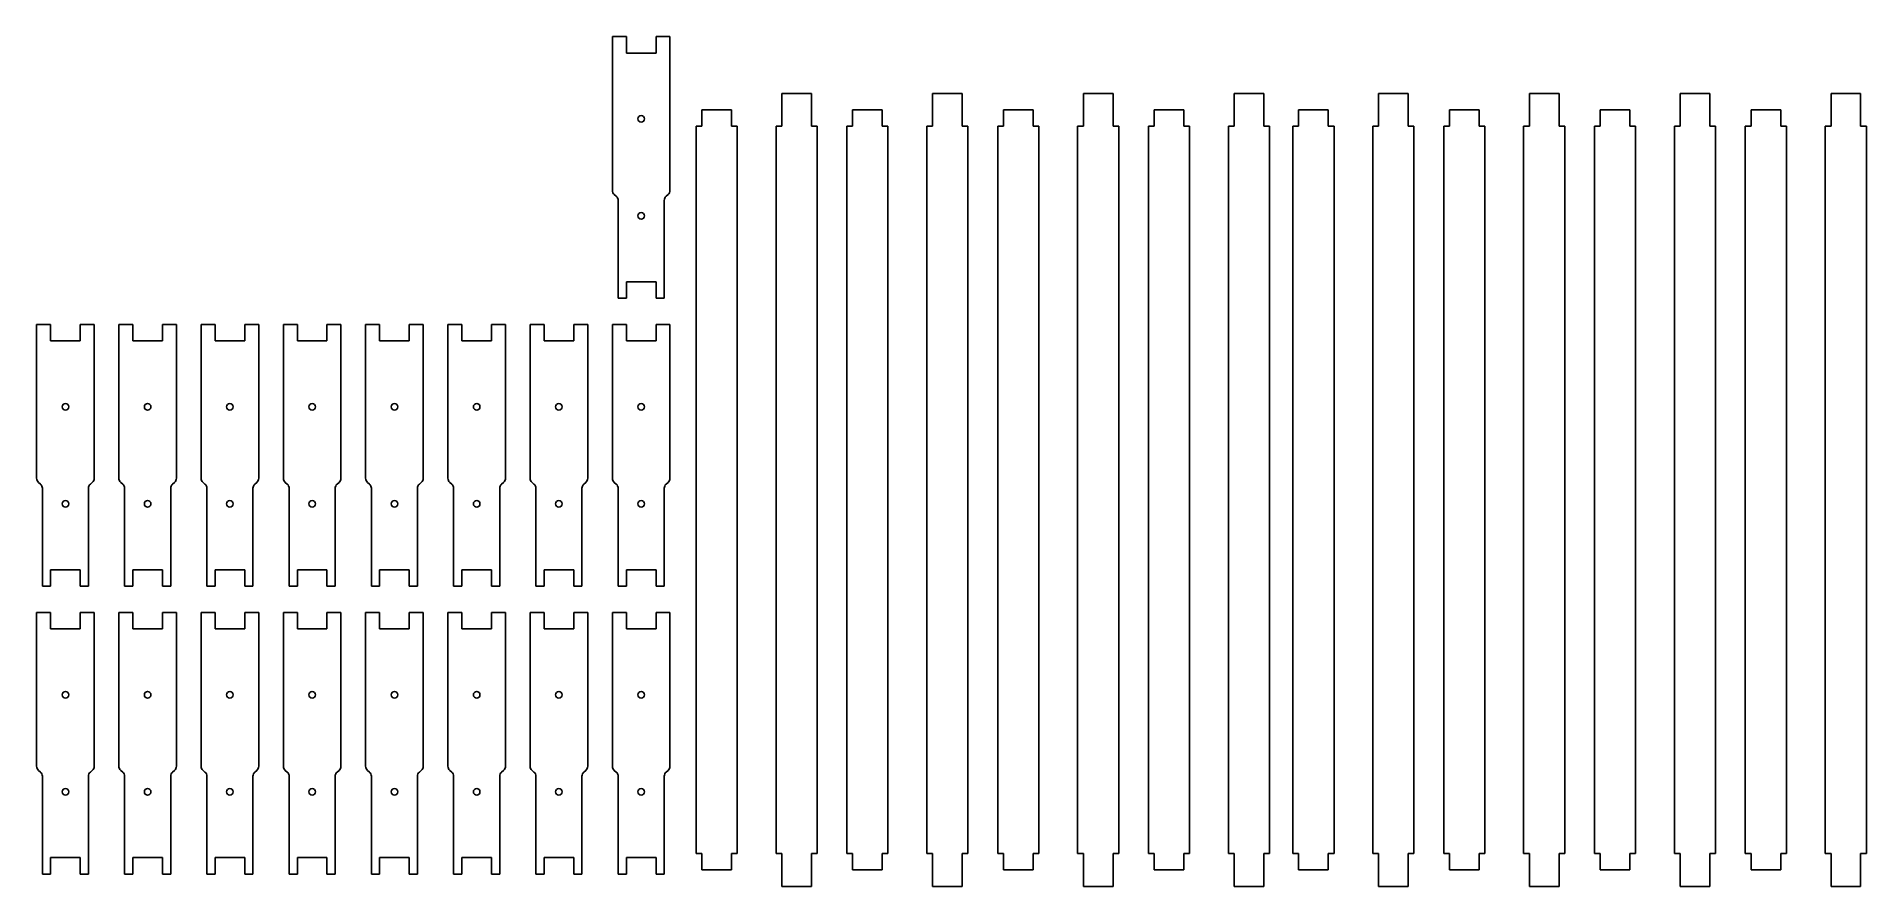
# Model space of a CAD drawing. Header units: millimetres. Extents: x 2169 to 2836, y 2537 to 2847.
import ezdxf

# ---------------------------------------------------------------- set-up
doc = ezdxf.new("R2010")
doc.units = ezdxf.units.MM
doc.header["$LTSCALE"] = 2
doc.layers.get('0').update_dxf_attribs({"linetype": 'CONTINUOUS'})

msp = doc.modelspace()

# ---------------------------------------------------------------- linework, layer by layer
for p, q in [((2378.56, 2791.24), (2378.56, 2847.32)), ((2378.56, 2847.32), (2383.66, 2847.32)), ((2383.66, 2841.32), (2383.66, 2847.32)), ((2394.46, 2841.32), (2394.46, 2847.32)), ((2394.46, 2847.32), (2399.56, 2847.32)), ((2399.56, 2791.24), (2399.56, 2847.32)), ((2383.66, 2841.32), (2394.46, 2841.32)), ((2440.33, 2826.62), (2440.33, 2814.62)), ((2440.33, 2826.62), (2451.13, 2826.62)), ((2451.13, 2826.62), (2451.13, 2814.62)), ((2495.33, 2826.62), (2495.33, 2814.62)), ((2495.33, 2826.62), (2506.13, 2826.62)), ((2506.13, 2826.62), (2506.13, 2814.62)), ((2550.33, 2826.62), (2550.33, 2814.62)), ((2550.33, 2826.62), (2561.13, 2826.62)), ((2561.13, 2826.62), (2561.13, 2814.62)), ((2605.33, 2826.62), (2605.33, 2814.62)), ((2605.33, 2826.62), (2616.13, 2826.62)), ((2616.13, 2826.62), (2616.13, 2814.62)), ((2658, 2826.62), (2658, 2814.62)), ((2658, 2826.62), (2668.8, 2826.62)), ((2668.8, 2826.62), (2668.8, 2814.62)), ((2713, 2826.62), (2713, 2814.62)), ((2713, 2826.62), (2723.8, 2826.62)), ((2723.8, 2826.62), (2723.8, 2814.62)), ((2768, 2826.62), (2768, 2814.62)), ((2768, 2826.62), (2778.8, 2826.62)), ((2778.8, 2826.62), (2778.8, 2814.62)), ((2823, 2826.62), (2823, 2814.62)), ((2823, 2826.62), (2833.8, 2826.62)), ((2833.8, 2826.62), (2833.8, 2814.62)), ((2411.17, 2820.62), (2411.17, 2814.62)), ((2411.17, 2820.62), (2421.97, 2820.62)), ((2421.97, 2820.62), (2421.97, 2814.62)), ((2466.17, 2820.62), (2466.17, 2814.62)), ((2466.17, 2820.62), (2476.97, 2820.62)), ((2476.97, 2820.62), (2476.97, 2814.62)), ((2521.17, 2820.62), (2521.17, 2814.62)), ((2521.17, 2820.62), (2531.97, 2820.62)), ((2531.97, 2820.62), (2531.97, 2814.62)), ((2576.17, 2820.62), (2576.17, 2814.62)), ((2576.17, 2820.62), (2586.97, 2820.62)), ((2586.97, 2820.62), (2586.97, 2814.62)), ((2628.84, 2820.62), (2628.84, 2814.62)), ((2628.84, 2820.62), (2639.64, 2820.62)), ((2639.64, 2820.62), (2639.64, 2814.62)), ((2683.84, 2820.62), (2683.84, 2814.62)), ((2683.84, 2820.62), (2694.64, 2820.62)), ((2694.64, 2820.62), (2694.64, 2814.62)), ((2738.84, 2820.62), (2738.84, 2814.62)), ((2738.84, 2820.62), (2749.64, 2820.62)), ((2749.64, 2820.62), (2749.64, 2814.62)), ((2793.84, 2820.62), (2793.84, 2814.62)), ((2793.84, 2820.62), (2804.64, 2820.62)), ((2804.64, 2820.62), (2804.64, 2814.62)), ((2409.07, 2814.62), (2411.17, 2814.62)), ((2409.07, 2814.62), (2409.07, 2549.42)), ((2421.97, 2814.62), (2424.07, 2814.62)), ((2424.07, 2814.62), (2424.07, 2549.42)), ((2438.23, 2814.62), (2440.33, 2814.62)), ((2438.23, 2814.62), (2438.23, 2549.42)), ((2451.13, 2814.62), (2453.23, 2814.62)), ((2453.23, 2814.62), (2453.23, 2549.42)), ((2464.07, 2814.62), (2466.17, 2814.62)), ((2464.07, 2814.62), (2464.07, 2549.42)), ((2476.97, 2814.62), (2479.07, 2814.62)), ((2479.07, 2814.62), (2479.07, 2549.42)), ((2493.23, 2814.62), (2495.33, 2814.62)), ((2493.23, 2814.62), (2493.23, 2549.42)), ((2506.13, 2814.62), (2508.23, 2814.62)), ((2508.23, 2814.62), (2508.23, 2549.42)), ((2519.07, 2814.62), (2521.17, 2814.62)), ((2519.07, 2814.62), (2519.07, 2549.42)), ((2531.97, 2814.62), (2534.07, 2814.62)), ((2534.07, 2814.62), (2534.07, 2549.42)), ((2548.23, 2814.62), (2550.33, 2814.62)), ((2548.23, 2814.62), (2548.23, 2549.42)), ((2561.13, 2814.62), (2563.23, 2814.62)), ((2563.23, 2814.62), (2563.23, 2549.42)), ((2574.07, 2814.62), (2576.17, 2814.62)), ((2574.07, 2814.62), (2574.07, 2549.42)), ((2586.97, 2814.62), (2589.07, 2814.62)), ((2589.07, 2814.62), (2589.07, 2549.42)), ((2603.23, 2814.62), (2605.33, 2814.62)), ((2603.23, 2814.62), (2603.23, 2549.42)), ((2616.13, 2814.62), (2618.23, 2814.62)), ((2618.23, 2814.62), (2618.23, 2549.42)), ((2626.74, 2814.62), (2628.84, 2814.62)), ((2626.74, 2814.62), (2626.74, 2549.42)), ((2639.64, 2814.62), (2641.74, 2814.62)), ((2641.74, 2814.62), (2641.74, 2549.42)), ((2655.9, 2814.62), (2658, 2814.62)), ((2655.9, 2814.62), (2655.9, 2549.42)), ((2668.8, 2814.62), (2670.9, 2814.62)), ((2670.9, 2814.62), (2670.9, 2549.42)), ((2681.74, 2814.62), (2683.84, 2814.62)), ((2681.74, 2814.62), (2681.74, 2549.42)), ((2694.64, 2814.62), (2696.74, 2814.62)), ((2696.74, 2814.62), (2696.74, 2549.42)), ((2710.9, 2814.62), (2713, 2814.62)), ((2710.9, 2814.62), (2710.9, 2549.42)), ((2723.8, 2814.62), (2725.9, 2814.62)), ((2725.9, 2814.62), (2725.9, 2549.42)), ((2736.74, 2814.62), (2738.84, 2814.62)), ((2736.74, 2814.62), (2736.74, 2549.42)), ((2749.64, 2814.62), (2751.74, 2814.62)), ((2751.74, 2814.62), (2751.74, 2549.42)), ((2765.9, 2814.62), (2768, 2814.62)), ((2765.9, 2814.62), (2765.9, 2549.42)), ((2778.8, 2814.62), (2780.9, 2814.62)), ((2780.9, 2814.62), (2780.9, 2549.42)), ((2791.74, 2814.62), (2793.84, 2814.62)), ((2791.74, 2814.62), (2791.74, 2549.42)), ((2804.64, 2814.62), (2806.74, 2814.62)), ((2806.74, 2814.62), (2806.74, 2549.42)), ((2820.9, 2814.62), (2823, 2814.62)), ((2820.9, 2814.62), (2820.9, 2549.42)), ((2833.8, 2814.62), (2835.9, 2814.62)), ((2835.9, 2814.62), (2835.9, 2549.42)), ((2379.26, 2789.72), (2379.96, 2789.12)), ((2398.16, 2789.12), (2398.86, 2789.72)), ((2380.66, 2751.92), (2380.66, 2787.6)), ((2397.46, 2751.92), (2397.46, 2787.6)), ((2383.66, 2757.92), (2394.46, 2757.92)), ((2383.66, 2751.92), (2383.66, 2757.92)), ((2394.46, 2751.92), (2394.46, 2757.92)), ((2380.66, 2751.92), (2383.66, 2751.92)), ((2394.46, 2751.92), (2397.46, 2751.92)), ((2168.56, 2686.24), (2168.56, 2742.32)), ((2168.56, 2742.32), (2173.66, 2742.32)), ((2173.66, 2736.32), (2173.66, 2742.32)), ((2173.66, 2736.32), (2184.46, 2736.32)), ((2184.46, 2736.32), (2184.46, 2742.32)), ((2184.46, 2742.32), (2189.56, 2742.32)), ((2189.56, 2686.24), (2189.56, 2742.32)), ((2198.56, 2686.24), (2198.56, 2742.32)), ((2198.56, 2742.32), (2203.66, 2742.32)), ((2203.66, 2736.32), (2203.66, 2742.32)), ((2203.66, 2736.32), (2214.46, 2736.32)), ((2214.46, 2736.32), (2214.46, 2742.32)), ((2214.46, 2742.32), (2219.56, 2742.32)), ((2219.56, 2686.24), (2219.56, 2742.32)), ((2228.56, 2686.24), (2228.56, 2742.32)), ((2228.56, 2742.32), (2233.66, 2742.32)), ((2233.66, 2736.32), (2233.66, 2742.32)), ((2233.66, 2736.32), (2244.46, 2736.32)), ((2244.46, 2736.32), (2244.46, 2742.32)), ((2244.46, 2742.32), (2249.56, 2742.32)), ((2249.56, 2686.24), (2249.56, 2742.32)), ((2258.56, 2686.24), (2258.56, 2742.32)), ((2258.56, 2742.32), (2263.66, 2742.32)), ((2263.66, 2736.32), (2263.66, 2742.32)), ((2263.66, 2736.32), (2274.46, 2736.32)), ((2274.46, 2736.32), (2274.46, 2742.32)), ((2274.46, 2742.32), (2279.56, 2742.32)), ((2279.56, 2686.24), (2279.56, 2742.32)), ((2288.56, 2686.24), (2288.56, 2742.32)), ((2288.56, 2742.32), (2293.66, 2742.32)), ((2293.66, 2736.32), (2293.66, 2742.32)), ((2293.66, 2736.32), (2304.46, 2736.32)), ((2304.46, 2736.32), (2304.46, 2742.32)), ((2304.46, 2742.32), (2309.56, 2742.32)), ((2309.56, 2686.24), (2309.56, 2742.32)), ((2318.56, 2686.24), (2318.56, 2742.32)), ((2318.56, 2742.32), (2323.66, 2742.32)), ((2323.66, 2736.32), (2323.66, 2742.32)), ((2323.66, 2736.32), (2334.46, 2736.32)), ((2334.46, 2736.32), (2334.46, 2742.32)), ((2334.46, 2742.32), (2339.56, 2742.32)), ((2339.56, 2686.24), (2339.56, 2742.32)), ((2348.56, 2686.24), (2348.56, 2742.32)), ((2348.56, 2742.32), (2353.66, 2742.32)), ((2353.66, 2736.32), (2353.66, 2742.32)), ((2353.66, 2736.32), (2364.46, 2736.32)), ((2364.46, 2736.32), (2364.46, 2742.32)), ((2364.46, 2742.32), (2369.56, 2742.32)), ((2369.56, 2686.24), (2369.56, 2742.32)), ((2378.56, 2686.24), (2378.56, 2742.32)), ((2378.56, 2742.32), (2383.66, 2742.32)), ((2383.66, 2736.32), (2383.66, 2742.32)), ((2383.66, 2736.32), (2394.46, 2736.32)), ((2394.46, 2742.32), (2399.56, 2742.32)), ((2394.46, 2736.32), (2394.46, 2742.32)), ((2399.56, 2686.24), (2399.56, 2742.32)), ((2169.26, 2684.72), (2169.96, 2684.12)), ((2188.16, 2684.12), (2188.86, 2684.72)), ((2199.26, 2684.72), (2199.96, 2684.12)), ((2218.16, 2684.12), (2218.86, 2684.72)), ((2229.26, 2684.72), (2229.96, 2684.12)), ((2248.16, 2684.12), (2248.86, 2684.72)), ((2259.26, 2684.72), (2259.96, 2684.12)), ((2278.16, 2684.12), (2278.86, 2684.72)), ((2289.26, 2684.72), (2289.96, 2684.12)), ((2308.16, 2684.12), (2308.86, 2684.72)), ((2319.26, 2684.72), (2319.96, 2684.12)), ((2338.16, 2684.12), (2338.86, 2684.72)), ((2349.26, 2684.72), (2349.96, 2684.12)), ((2368.16, 2684.12), (2368.86, 2684.72)), ((2379.26, 2684.72), (2379.96, 2684.12)), ((2398.16, 2684.12), (2398.86, 2684.72)), ((2170.66, 2646.92), (2170.66, 2682.6)), ((2187.46, 2646.92), (2187.46, 2682.6)), ((2200.66, 2646.92), (2200.66, 2682.6)), ((2217.46, 2646.92), (2217.46, 2682.6)), ((2230.66, 2646.92), (2230.66, 2682.6)), ((2247.46, 2646.92), (2247.46, 2682.6)), ((2260.66, 2646.92), (2260.66, 2682.6)), ((2277.46, 2646.92), (2277.46, 2682.6)), ((2290.66, 2646.92), (2290.66, 2682.6)), ((2307.46, 2646.92), (2307.46, 2682.6)), ((2320.66, 2646.92), (2320.66, 2682.6)), ((2337.46, 2646.92), (2337.46, 2682.6)), ((2350.66, 2646.92), (2350.66, 2682.6)), ((2367.46, 2646.92), (2367.46, 2682.6)), ((2380.66, 2646.92), (2380.66, 2682.6)), ((2397.46, 2646.92), (2397.46, 2682.6)), ((2173.66, 2652.92), (2184.46, 2652.92)), ((2173.66, 2646.92), (2173.66, 2652.92)), ((2184.46, 2646.92), (2184.46, 2652.92)), ((2203.66, 2652.92), (2214.46, 2652.92)), ((2203.66, 2646.92), (2203.66, 2652.92)), ((2214.46, 2646.92), (2214.46, 2652.92)), ((2233.66, 2652.92), (2244.46, 2652.92)), ((2233.66, 2646.92), (2233.66, 2652.92)), ((2244.46, 2646.92), (2244.46, 2652.92)), ((2263.66, 2652.92), (2274.46, 2652.92)), ((2263.66, 2646.92), (2263.66, 2652.92)), ((2274.46, 2646.92), (2274.46, 2652.92)), ((2293.66, 2652.92), (2304.46, 2652.92)), ((2293.66, 2646.92), (2293.66, 2652.92)), ((2304.46, 2646.92), (2304.46, 2652.92)), ((2323.66, 2652.92), (2334.46, 2652.92)), ((2323.66, 2646.92), (2323.66, 2652.92)), ((2334.46, 2646.92), (2334.46, 2652.92)), ((2353.66, 2652.92), (2364.46, 2652.92)), ((2353.66, 2646.92), (2353.66, 2652.92)), ((2364.46, 2646.92), (2364.46, 2652.92)), ((2383.66, 2652.92), (2394.46, 2652.92)), ((2383.66, 2646.92), (2383.66, 2652.92)), ((2394.46, 2646.92), (2394.46, 2652.92)), ((2170.66, 2646.92), (2173.66, 2646.92)), ((2184.46, 2646.92), (2187.46, 2646.92)), ((2200.66, 2646.92), (2203.66, 2646.92)), ((2214.46, 2646.92), (2217.46, 2646.92)), ((2230.66, 2646.92), (2233.66, 2646.92)), ((2244.46, 2646.92), (2247.46, 2646.92)), ((2260.66, 2646.92), (2263.66, 2646.92)), ((2274.46, 2646.92), (2277.46, 2646.92)), ((2290.66, 2646.92), (2293.66, 2646.92)), ((2304.46, 2646.92), (2307.46, 2646.92)), ((2320.66, 2646.92), (2323.66, 2646.92)), ((2334.46, 2646.92), (2337.46, 2646.92)), ((2350.66, 2646.92), (2353.66, 2646.92)), ((2364.46, 2646.92), (2367.46, 2646.92)), ((2380.66, 2646.92), (2383.66, 2646.92)), ((2394.46, 2646.92), (2397.46, 2646.92)), ((2168.56, 2581.24), (2168.56, 2637.32)), ((2168.56, 2637.32), (2173.66, 2637.32)), ((2173.66, 2631.32), (2173.66, 2637.32)), ((2184.46, 2631.32), (2184.46, 2637.32)), ((2184.46, 2637.32), (2189.56, 2637.32)), ((2189.56, 2581.24), (2189.56, 2637.32)), ((2198.56, 2581.24), (2198.56, 2637.32)), ((2198.56, 2637.32), (2203.66, 2637.32)), ((2203.66, 2631.32), (2203.66, 2637.32)), ((2214.46, 2631.32), (2214.46, 2637.32)), ((2214.46, 2637.32), (2219.56, 2637.32)), ((2219.56, 2581.24), (2219.56, 2637.32)), ((2228.56, 2581.24), (2228.56, 2637.32)), ((2228.56, 2637.32), (2233.66, 2637.32)), ((2233.66, 2631.32), (2233.66, 2637.32)), ((2244.46, 2631.32), (2244.46, 2637.32)), ((2244.46, 2637.32), (2249.56, 2637.32)), ((2249.56, 2581.24), (2249.56, 2637.32)), ((2258.56, 2581.24), (2258.56, 2637.32)), ((2258.56, 2637.32), (2263.66, 2637.32)), ((2263.66, 2631.32), (2263.66, 2637.32)), ((2274.46, 2631.32), (2274.46, 2637.32)), ((2274.46, 2637.32), (2279.56, 2637.32)), ((2279.56, 2581.24), (2279.56, 2637.32)), ((2288.56, 2581.24), (2288.56, 2637.32)), ((2288.56, 2637.32), (2293.66, 2637.32)), ((2293.66, 2631.32), (2293.66, 2637.32)), ((2304.46, 2631.32), (2304.46, 2637.32)), ((2304.46, 2637.32), (2309.56, 2637.32)), ((2309.56, 2581.24), (2309.56, 2637.32)), ((2318.56, 2581.24), (2318.56, 2637.32)), ((2318.56, 2637.32), (2323.66, 2637.32)), ((2323.66, 2631.32), (2323.66, 2637.32)), ((2334.46, 2631.32), (2334.46, 2637.32)), ((2334.46, 2637.32), (2339.56, 2637.32)), ((2339.56, 2581.24), (2339.56, 2637.32)), ((2348.56, 2581.24), (2348.56, 2637.32)), ((2348.56, 2637.32), (2353.66, 2637.32)), ((2353.66, 2631.32), (2353.66, 2637.32)), ((2364.46, 2631.32), (2364.46, 2637.32)), ((2364.46, 2637.32), (2369.56, 2637.32)), ((2369.56, 2581.24), (2369.56, 2637.32)), ((2378.56, 2581.24), (2378.56, 2637.32)), ((2378.56, 2637.32), (2383.66, 2637.32)), ((2383.66, 2631.32), (2383.66, 2637.32)), ((2394.46, 2631.32), (2394.46, 2637.32)), ((2394.46, 2637.32), (2399.56, 2637.32)), ((2399.56, 2581.24), (2399.56, 2637.32)), ((2173.66, 2631.32), (2184.46, 2631.32)), ((2203.66, 2631.32), (2214.46, 2631.32)), ((2233.66, 2631.32), (2244.46, 2631.32)), ((2263.66, 2631.32), (2274.46, 2631.32)), ((2293.66, 2631.32), (2304.46, 2631.32)), ((2323.66, 2631.32), (2334.46, 2631.32)), ((2353.66, 2631.32), (2364.46, 2631.32)), ((2383.66, 2631.32), (2394.46, 2631.32)), ((2169.26, 2579.72), (2169.96, 2579.12)), ((2170.66, 2541.92), (2170.66, 2577.6)), ((2187.46, 2541.92), (2187.46, 2577.6)), ((2188.16, 2579.12), (2188.86, 2579.72)), ((2199.26, 2579.72), (2199.96, 2579.12)), ((2200.66, 2541.92), (2200.66, 2577.6)), ((2217.46, 2541.92), (2217.46, 2577.6)), ((2218.16, 2579.12), (2218.86, 2579.72)), ((2229.26, 2579.72), (2229.96, 2579.12)), ((2230.66, 2541.92), (2230.66, 2577.6)), ((2247.46, 2541.92), (2247.46, 2577.6)), ((2248.16, 2579.12), (2248.86, 2579.72)), ((2259.26, 2579.72), (2259.96, 2579.12)), ((2260.66, 2541.92), (2260.66, 2577.6)), ((2277.46, 2541.92), (2277.46, 2577.6)), ((2278.16, 2579.12), (2278.86, 2579.72)), ((2289.26, 2579.72), (2289.96, 2579.12)), ((2290.66, 2541.92), (2290.66, 2577.6)), ((2307.46, 2541.92), (2307.46, 2577.6)), ((2308.16, 2579.12), (2308.86, 2579.72)), ((2319.26, 2579.72), (2319.96, 2579.12)), ((2320.66, 2541.92), (2320.66, 2577.6)), ((2337.46, 2541.92), (2337.46, 2577.6)), ((2338.16, 2579.12), (2338.86, 2579.72)), ((2349.26, 2579.72), (2349.96, 2579.12)), ((2350.66, 2541.92), (2350.66, 2577.6)), ((2367.46, 2541.92), (2367.46, 2577.6)), ((2368.16, 2579.12), (2368.86, 2579.72)), ((2379.26, 2579.72), (2379.96, 2579.12)), ((2380.66, 2541.92), (2380.66, 2577.6)), ((2397.46, 2541.92), (2397.46, 2577.6)), ((2398.16, 2579.12), (2398.86, 2579.72)), ((2409.07, 2549.42), (2411.17, 2549.42)), ((2411.17, 2549.42), (2411.17, 2543.42)), ((2421.97, 2549.42), (2421.97, 2543.42)), ((2421.97, 2549.42), (2424.07, 2549.42)), ((2438.23, 2549.42), (2440.33, 2549.42)), ((2440.33, 2549.42), (2440.33, 2537.42)), ((2451.13, 2549.42), (2453.23, 2549.42)), ((2451.13, 2549.42), (2451.13, 2537.42)), ((2464.07, 2549.42), (2466.17, 2549.42)), ((2466.17, 2549.42), (2466.17, 2543.42)), ((2476.97, 2549.42), (2476.97, 2543.42)), ((2476.97, 2549.42), (2479.07, 2549.42)), ((2493.23, 2549.42), (2495.33, 2549.42)), ((2495.33, 2549.42), (2495.33, 2537.42)), ((2506.13, 2549.42), (2506.13, 2537.42)), ((2506.13, 2549.42), (2508.23, 2549.42)), ((2519.07, 2549.42), (2521.17, 2549.42)), ((2521.17, 2549.42), (2521.17, 2543.42)), ((2531.97, 2549.42), (2531.97, 2543.42)), ((2531.97, 2549.42), (2534.07, 2549.42)), ((2548.23, 2549.42), (2550.33, 2549.42)), ((2550.33, 2549.42), (2550.33, 2537.42)), ((2561.13, 2549.42), (2561.13, 2537.42)), ((2561.13, 2549.42), (2563.23, 2549.42)), ((2574.07, 2549.42), (2576.17, 2549.42)), ((2576.17, 2549.42), (2576.17, 2543.42)), ((2586.97, 2549.42), (2586.97, 2543.42)), ((2586.97, 2549.42), (2589.07, 2549.42)), ((2603.23, 2549.42), (2605.33, 2549.42)), ((2605.33, 2549.42), (2605.33, 2537.42)), ((2616.13, 2549.42), (2616.13, 2537.42)), ((2616.13, 2549.42), (2618.23, 2549.42)), ((2626.74, 2549.42), (2628.84, 2549.42)), ((2628.84, 2549.42), (2628.84, 2543.42)), ((2639.64, 2549.42), (2639.64, 2543.42)), ((2639.64, 2549.42), (2641.74, 2549.42)), ((2655.9, 2549.42), (2658, 2549.42)), ((2658, 2549.42), (2658, 2537.42)), ((2668.8, 2549.42), (2668.8, 2537.42)), ((2668.8, 2549.42), (2670.9, 2549.42)), ((2681.74, 2549.42), (2683.84, 2549.42)), ((2683.84, 2549.42), (2683.84, 2543.42)), ((2694.64, 2549.42), (2694.64, 2543.42)), ((2694.64, 2549.42), (2696.74, 2549.42)), ((2710.9, 2549.42), (2713, 2549.42)), ((2713, 2549.42), (2713, 2537.42)), ((2723.8, 2549.42), (2723.8, 2537.42)), ((2723.8, 2549.42), (2725.9, 2549.42)), ((2736.74, 2549.42), (2738.84, 2549.42)), ((2738.84, 2549.42), (2738.84, 2543.42)), ((2749.64, 2549.42), (2749.64, 2543.42)), ((2749.64, 2549.42), (2751.74, 2549.42)), ((2765.9, 2549.42), (2768, 2549.42)), ((2768, 2549.42), (2768, 2537.42)), ((2778.8, 2549.42), (2778.8, 2537.42)), ((2778.8, 2549.42), (2780.9, 2549.42)), ((2791.74, 2549.42), (2793.84, 2549.42)), ((2793.84, 2549.42), (2793.84, 2543.42)), ((2804.64, 2549.42), (2804.64, 2543.42)), ((2804.64, 2549.42), (2806.74, 2549.42)), ((2820.9, 2549.42), (2823, 2549.42)), ((2823, 2549.42), (2823, 2537.42)), ((2833.8, 2549.42), (2833.8, 2537.42)), ((2833.8, 2549.42), (2835.9, 2549.42)), ((2173.66, 2547.92), (2184.46, 2547.92)), ((2173.66, 2541.92), (2173.66, 2547.92)), ((2184.46, 2541.92), (2184.46, 2547.92)), ((2203.66, 2547.92), (2214.46, 2547.92)), ((2203.66, 2541.92), (2203.66, 2547.92)), ((2214.46, 2541.92), (2214.46, 2547.92)), ((2233.66, 2547.92), (2244.46, 2547.92)), ((2233.66, 2541.92), (2233.66, 2547.92)), ((2244.46, 2541.92), (2244.46, 2547.92)), ((2263.66, 2547.92), (2274.46, 2547.92)), ((2263.66, 2541.92), (2263.66, 2547.92)), ((2274.46, 2541.92), (2274.46, 2547.92)), ((2293.66, 2547.92), (2304.46, 2547.92)), ((2293.66, 2541.92), (2293.66, 2547.92)), ((2304.46, 2541.92), (2304.46, 2547.92)), ((2323.66, 2547.92), (2334.46, 2547.92)), ((2323.66, 2541.92), (2323.66, 2547.92)), ((2334.46, 2541.92), (2334.46, 2547.92)), ((2353.66, 2547.92), (2364.46, 2547.92)), ((2353.66, 2541.92), (2353.66, 2547.92)), ((2364.46, 2541.92), (2364.46, 2547.92)), ((2383.66, 2547.92), (2394.46, 2547.92)), ((2383.66, 2541.92), (2383.66, 2547.92)), ((2394.46, 2541.92), (2394.46, 2547.92)), ((2411.17, 2543.42), (2421.97, 2543.42)), ((2466.17, 2543.42), (2476.97, 2543.42)), ((2521.17, 2543.42), (2531.97, 2543.42)), ((2576.17, 2543.42), (2586.97, 2543.42)), ((2628.84, 2543.42), (2639.64, 2543.42)), ((2683.84, 2543.42), (2694.64, 2543.42)), ((2738.84, 2543.42), (2749.64, 2543.42)), ((2793.84, 2543.42), (2804.64, 2543.42)), ((2170.66, 2541.92), (2173.66, 2541.92)), ((2184.46, 2541.92), (2187.46, 2541.92)), ((2200.66, 2541.92), (2203.66, 2541.92)), ((2214.46, 2541.92), (2217.46, 2541.92)), ((2230.66, 2541.92), (2233.66, 2541.92)), ((2244.46, 2541.92), (2247.46, 2541.92)), ((2260.66, 2541.92), (2263.66, 2541.92)), ((2274.46, 2541.92), (2277.46, 2541.92)), ((2290.66, 2541.92), (2293.66, 2541.92)), ((2304.46, 2541.92), (2307.46, 2541.92)), ((2320.66, 2541.92), (2323.66, 2541.92)), ((2334.46, 2541.92), (2337.46, 2541.92)), ((2350.66, 2541.92), (2353.66, 2541.92)), ((2364.46, 2541.92), (2367.46, 2541.92)), ((2380.66, 2541.92), (2383.66, 2541.92)), ((2394.46, 2541.92), (2397.46, 2541.92)), ((2440.33, 2537.42), (2451.13, 2537.42)), ((2495.33, 2537.42), (2506.13, 2537.42)), ((2550.33, 2537.42), (2561.13, 2537.42)), ((2605.33, 2537.42), (2616.13, 2537.42)), ((2658, 2537.42), (2668.8, 2537.42)), ((2713, 2537.42), (2723.8, 2537.42)), ((2768, 2537.42), (2778.8, 2537.42)), ((2823, 2537.42), (2833.8, 2537.42))]:
    msp.add_line(p, q)
for centre in [(2389.06, 2817.32), (2389.06, 2781.92), (2179.06, 2712.32), (2209.06, 2712.32), (2239.06, 2712.32), (2269.06, 2712.32), (2299.06, 2712.32), (2329.06, 2712.32), (2359.06, 2712.32), (2389.06, 2712.32), (2179.06, 2676.92), (2209.06, 2676.92), (2239.06, 2676.92), (2269.06, 2676.92), (2299.06, 2676.92), (2329.06, 2676.92), (2359.06, 2676.92), (2389.06, 2676.92), (2179.06, 2607.32), (2209.06, 2607.32), (2239.06, 2607.32), (2269.06, 2607.32), (2299.06, 2607.32), (2329.06, 2607.32), (2359.06, 2607.32), (2389.06, 2607.32), (2179.06, 2571.92), (2209.06, 2571.92), (2239.06, 2571.92), (2269.06, 2571.92), (2299.06, 2571.92), (2329.06, 2571.92), (2359.06, 2571.92), (2389.06, 2571.92)]:
    msp.add_circle(centre, 1.2)
for centre, start, end in [((2380.56, 2791.24), 180, 229.39871), ((2397.56, 2791.24), 310.60129, 360), ((2378.66, 2787.6), 0, 49.39871), ((2399.46, 2787.6), 130.60129, 180), ((2170.56, 2686.24), 180, 229.39871), ((2168.66, 2682.6), 0, 49.39871), ((2189.46, 2682.6), 130.60129, 180), ((2187.56, 2686.24), 310.60129, 360), ((2200.56, 2686.24), 180, 229.39871), ((2198.66, 2682.6), 0, 49.39871), ((2219.46, 2682.6), 130.60129, 180), ((2217.56, 2686.24), 310.60129, 360), ((2230.56, 2686.24), 180, 229.39871), ((2228.66, 2682.6), 0, 49.39871), ((2249.46, 2682.6), 130.60129, 180), ((2247.56, 2686.24), 310.60129, 360), ((2260.56, 2686.24), 180, 229.39871), ((2258.66, 2682.6), 0, 49.39871), ((2279.46, 2682.6), 130.60129, 180), ((2277.56, 2686.24), 310.60129, 360), ((2290.56, 2686.24), 180, 229.39871), ((2288.66, 2682.6), 0, 49.39871), ((2309.46, 2682.6), 130.60129, 180), ((2307.56, 2686.24), 310.60129, 360), ((2320.56, 2686.24), 180, 229.39871), ((2318.66, 2682.6), 0, 49.39871), ((2339.46, 2682.6), 130.60129, 180), ((2337.56, 2686.24), 310.60129, 360), ((2350.56, 2686.24), 180, 229.39871), ((2348.66, 2682.6), 0, 49.39871), ((2369.46, 2682.6), 130.60129, 180), ((2367.56, 2686.24), 310.60129, 360), ((2380.56, 2686.24), 180, 229.39871), ((2378.66, 2682.6), 0, 49.39871), ((2399.46, 2682.6), 130.60129, 180), ((2397.56, 2686.24), 310.60129, 360), ((2170.56, 2581.24), 180, 229.39871), ((2168.66, 2577.6), 0, 49.39871), ((2189.46, 2577.6), 130.60129, 180), ((2187.56, 2581.24), 310.60129, 360), ((2200.56, 2581.24), 180, 229.39871), ((2198.66, 2577.6), 0, 49.39871), ((2219.46, 2577.6), 130.60129, 180), ((2217.56, 2581.24), 310.60129, 360), ((2230.56, 2581.24), 180, 229.39871), ((2228.66, 2577.6), 0, 49.39871), ((2249.46, 2577.6), 130.60129, 180), ((2247.56, 2581.24), 310.60129, 360), ((2260.56, 2581.24), 180, 229.39871), ((2258.66, 2577.6), 0, 49.39871), ((2279.46, 2577.6), 130.60129, 180), ((2277.56, 2581.24), 310.60129, 360), ((2290.56, 2581.24), 180, 229.39871), ((2288.66, 2577.6), 0, 49.39871), ((2309.46, 2577.6), 130.60129, 180), ((2307.56, 2581.24), 310.60129, 360), ((2320.56, 2581.24), 180, 229.39871), ((2318.66, 2577.6), 0, 49.39871), ((2339.46, 2577.6), 130.60129, 180), ((2337.56, 2581.24), 310.60129, 360), ((2350.56, 2581.24), 180, 229.39871), ((2348.66, 2577.6), 0, 49.39871), ((2369.46, 2577.6), 130.60129, 180), ((2367.56, 2581.24), 310.60129, 360), ((2380.56, 2581.24), 180, 229.39871), ((2378.66, 2577.6), 0, 49.39871), ((2399.46, 2577.6), 130.60129, 180), ((2397.56, 2581.24), 310.60129, 360)]:
    msp.add_arc(centre, 2, start, end)

doc.saveas('drawing.dxf')
